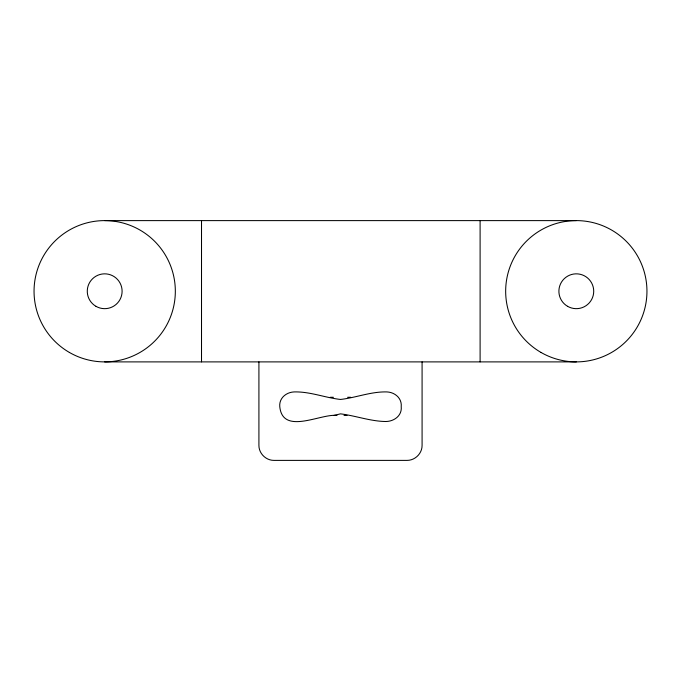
<?xml version="1.0" encoding="UTF-8"?>
<svg xmlns="http://www.w3.org/2000/svg" width="681" height="681" viewBox="0 0 681 681"><rect width="100%" height="100%" fill="white"/><g stroke="black" fill="none" stroke-linecap="round" stroke-linejoin="round"><path stroke-width="1.02" d="M333.962 415.436L340.5 413.852C355.78 415.725 370.455 421.36 385.94 421.505C394.18 421.386 402.165 415.589 401.228 406.668C402.045 398.24 394.912 392.282 386.944 391.924C371.094 391.473 356.129 397.678 340.5 399.458C324.871 397.678 309.906 391.473 294.056 391.924C286.088 392.282 278.955 398.24 279.772 406.668C282.709 435.517 320.853 413.384 336.984 415.436M104.695 220.61L576.305 220.61M104.695 361.892L576.305 361.892M330.353 397.27L333.401 397.27M347.608 397.27L350.647 397.27M344.024 415.436L347.038 415.436M480.105 220.61L480.105 361.892M422.084 361.892L422.084 445.468C422.135 453.503 415.044 460.45 407.034 460.39L273.966 460.39C265.956 460.45 258.874 453.503 258.916 445.468L258.916 361.892M201.516 220.61L201.516 361.892M540.986 352.426A70.645 70.645 0 0 0 646.95 291.247A70.645 70.645 0 0 0 540.986 230.067A70.645 70.645 0 0 0 540.986 352.426M69.368 352.426A70.645 70.645 0 0 0 175.332 291.247A70.645 70.645 0 0 0 69.368 230.067A70.645 70.645 0 0 0 69.368 352.426M567.605 306.331A17.408 17.408 0 0 0 593.721 291.247A17.408 17.408 0 0 0 567.605 276.171A17.408 17.408 0 0 0 567.605 306.331M95.987 306.331A17.408 17.408 0 0 0 122.103 291.247A17.408 17.408 0 0 0 95.987 276.171A17.408 17.408 0 0 0 95.987 306.331"/></g></svg>
